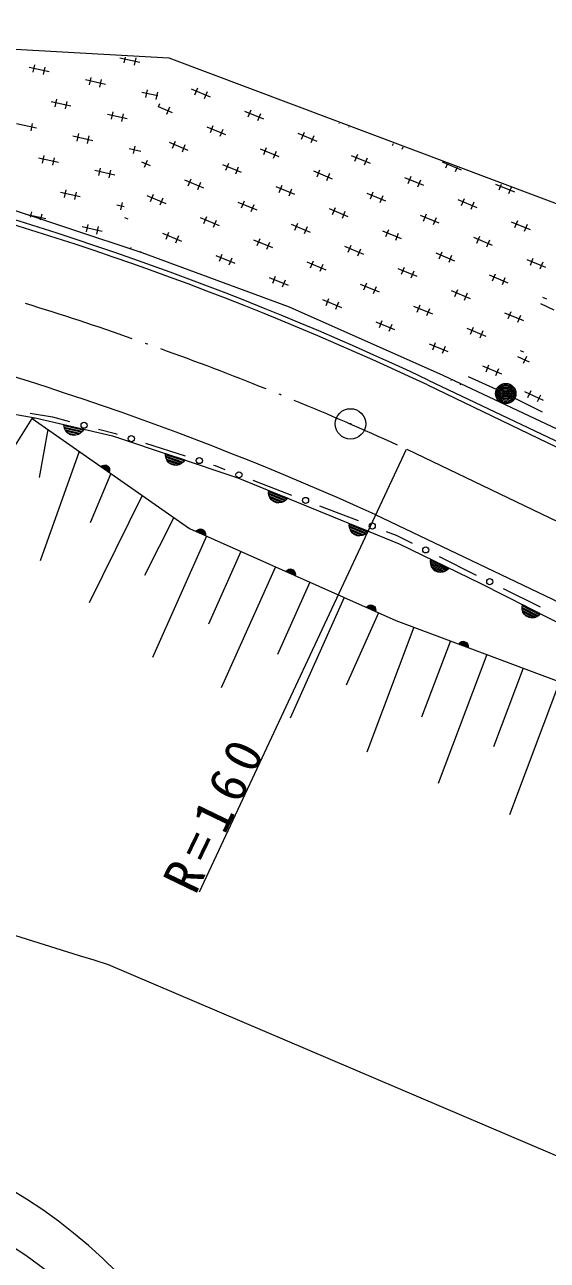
# Model space of a CAD drawing. Units: millimetres, scale not verified. Extents: x -10028 to 629972, y -208161 to 151839.
# Drawn here: x 107743 to 133336, y 26139 to 86724 of the extents above; entities that cross this region are included whole.
import ezdxf

# ---------------------------------------------------------------- set-up
doc = ezdxf.new("R2010")
doc.units = ezdxf.units.MM
doc.header["$LTSCALE"] = 1000
doc.linetypes.add('LONG_DASHED_DOTTED', pattern=[15.25, 12, -1.5, 0.25, -1.5])
doc.layers.add('S-BGD', color=7, linetype='Continuous', lineweight=13)
doc.styles.add('ＭＳ ゴシック', font='')
doc.styles.get('ＭＳ ゴシック').set_extended_font_data('MS Gothic')

msp = doc.modelspace()

# ---------------------------------------------------------------- linework, layer by layer
at = {"layer": 'S-BGD'}
for p, q in [((85714, 86724), (114795, 85106)), ((113381, 84873), (112405, 85090)), ((112608, 84850), (112671, 85136)), ((113177, 85107), (113096, 84742)), ((114795, 85106), (135183, 77417)), ((108932, 84413), (107956, 84630)), ((108159, 84390), (108240, 84756)), ((108729, 84648), (108647, 84282)), ((111694, 83799), (110717, 84016)), ((110920, 83777), (111002, 84143)), ((111490, 84034), (111408, 83668)), ((116070, 83285), (116214, 83631)), ((109233, 82703), (109314, 83069)), ((114255, 83230), (113478, 83403)), ((113681, 83163), (113763, 83529)), ((114251, 83421), (114169, 83055)), ((116835, 83173), (115912, 83556)), ((116675, 83439), (116532, 83093)), ((110006, 82726), (109030, 82943)), ((109802, 82961), (109721, 82594)), ((111994, 82089), (112075, 82455)), ((114987, 82409), (114295, 82696)), ((114298, 82705), (114365, 82867)), ((114827, 82676), (114683, 82329)), ((119447, 82088), (118524, 82471)), ((118682, 82200), (118826, 82546)), ((108319, 81652), (107343, 81869)), ((108115, 81887), (108034, 81521)), ((112767, 82112), (111791, 82329)), ((112563, 82347), (112482, 81981)), ((119288, 82355), (119144, 82008)), ((123143, 81879), (123148, 81892)), ((111080, 81038), (110104, 81255)), ((110307, 81016), (110388, 81382)), ((110876, 81273), (110795, 80907)), ((117599, 81324), (116676, 81708)), ((116834, 81436), (116977, 81783)), ((117439, 81591), (117295, 81245)), ((122060, 81003), (121136, 81387)), ((121294, 81115), (121438, 81462)), ((121900, 81270), (121756, 80924)), ((123617, 81717), (123604, 81687)), ((113434, 80515), (112865, 80642)), ((113068, 80402), (113149, 80768)), ((115751, 80560), (114827, 80944)), ((114985, 80673), (115129, 81019)), ((115591, 80827), (115447, 80481)), ((120211, 80239), (119288, 80623)), ((119446, 80352), (119589, 80698)), ((125755, 80794), (125798, 80898)), ((126266, 80722), (126216, 80603)), ((109393, 79965), (108416, 80182)), ((108619, 79942), (108701, 80308)), ((109189, 80199), (109107, 79833)), ((113902, 79797), (113471, 79976)), ((113742, 80063), (113598, 79717)), ((120051, 80506), (119907, 80160)), ((124672, 79918), (123748, 80302)), ((123906, 80031), (124050, 80377)), ((124512, 80185), (124368, 79839)), ((129132, 79597), (128209, 79981)), ((112154, 79351), (111178, 79568)), ((111380, 79328), (111462, 79694)), ((111950, 79586), (111868, 79220)), ((118363, 79476), (117439, 79859)), ((117597, 79588), (117741, 79934)), ((118203, 79742), (118059, 79396)), ((122823, 79155), (121900, 79538)), ((122058, 79267), (122202, 79613)), ((122663, 79421), (122520, 79075)), ((128367, 79710), (128448, 79904)), ((128916, 79728), (128829, 79518)), ((116514, 78712), (115591, 79096)), ((115749, 78824), (115893, 79171)), ((116354, 78979), (116211, 78632)), ((120975, 78391), (120051, 78775)), ((120209, 78503), (120353, 78850)), ((127284, 78834), (126360, 79217)), ((126518, 78946), (126662, 79292)), ((127124, 79101), (126980, 78754)), ((131745, 78513), (130821, 78896)), ((130979, 78625), (131097, 78910)), ((113490, 75536), (105201, 78290)), ((110466, 78277), (109490, 78494)), ((109693, 78255), (109774, 78621)), ((110262, 78512), (110181, 78146)), ((114666, 77948), (113742, 78332)), ((113900, 78060), (114044, 78407)), ((114506, 78215), (114362, 77869)), ((120815, 78658), (120671, 78311)), ((125436, 78070), (124512, 78454)), ((124670, 78182), (124814, 78529)), ((125276, 78337), (125132, 77990)), ((129131, 77861), (129274, 78208)), ((131566, 78734), (131441, 78433)), ((112613, 77800), (112251, 77881)), ((112454, 77641), (112535, 78007)), ((119126, 77627), (118203, 78011)), ((118361, 77739), (118505, 78086)), ((118967, 77894), (118823, 77548)), ((123587, 77306), (122664, 77690)), ((122822, 77418), (122965, 77765)), ((123427, 77573), (123283, 77227)), ((129896, 77749), (128973, 78133)), ((129736, 78016), (129592, 77669)), ((108779, 77204), (107803, 77420)), ((108029, 77285), (108087, 77547)), ((108575, 77438), (108507, 77133)), ((112817, 77185), (112646, 77256)), ((117278, 76864), (116355, 77247)), ((116513, 76976), (116656, 77322)), ((117118, 77130), (116974, 76784)), ((120973, 76655), (121117, 77001)), ((128048, 76985), (127124, 77369)), ((127282, 77097), (127426, 77444)), ((127888, 77252), (127744, 76906)), ((132508, 76664), (131585, 77048)), ((131743, 76777), (131887, 77123)), ((111540, 76590), (110564, 76807)), ((110767, 76567), (110848, 76933)), ((111336, 76825), (111255, 76459)), ((115430, 76100), (114506, 76483)), ((114664, 76212), (114808, 76558)), ((115270, 76367), (115126, 76020)), ((121739, 76543), (120815, 76926)), ((121579, 76809), (121435, 76463)), ((126199, 76222), (125276, 76605)), ((125434, 76334), (125578, 76680)), ((126039, 76488), (125896, 76142)), ((129894, 76013), (130038, 76359)), ((132348, 76931), (132205, 76585)), ((112932, 75728), (112959, 75795)), ((119890, 75779), (118967, 76162)), ((119125, 75891), (119269, 76237)), ((119730, 76046), (119586, 75699)), ((124351, 75458), (123427, 75841)), ((123585, 75570), (123729, 75916)), ((130660, 75901), (129736, 76284)), ((130500, 76167), (130356, 75821)), ((113421, 75603), (113403, 75559)), ((120716, 72867), (113490, 75536)), ((118042, 75015), (117118, 75399)), ((117276, 75127), (117420, 75474)), ((117882, 75282), (117738, 74936)), ((121737, 74806), (121881, 75153)), ((124191, 75725), (124047, 75378)), ((128811, 75137), (127888, 75520)), ((128046, 75249), (128190, 75595)), ((128651, 75404), (128508, 75057)), ((133272, 74816), (132348, 75199)), ((132507, 74928), (132650, 75274)), ((122502, 74694), (121579, 75078)), ((122342, 74961), (122199, 74615)), ((126963, 74373), (126039, 74757)), ((126197, 74485), (126341, 74832)), ((126803, 74640), (126659, 74294)), ((133112, 75083), (132968, 74736)), ((120654, 73930), (119730, 74314)), ((119888, 74043), (120032, 74389)), ((120494, 74197), (120350, 73851)), ((125115, 73609), (124191, 73993)), ((124349, 73722), (124493, 74068)), ((131424, 74052), (130500, 74436)), ((130658, 74164), (130802, 74511)), ((131264, 74319), (131120, 73973)), ((124955, 73876), (124811, 73530)), ((129575, 73288), (128652, 73672)), ((128810, 73401), (128953, 73747)), ((129415, 73555), (129271, 73209)), ((133308, 73269), (133112, 73351)), ((128243, 69528), (120716, 72867)), ((123266, 72846), (122343, 73229)), ((122501, 72958), (122644, 73304)), ((123106, 73112), (122962, 72766)), ((127727, 72525), (126803, 72908)), ((126961, 72637), (127105, 72983)), ((127567, 72791), (127423, 72445)), ((133670, 72735), (133023, 73038)), ((125878, 71761), (124955, 72145)), ((125113, 71873), (125257, 72219)), ((132187, 72204), (131264, 72587)), ((131422, 72316), (131566, 72662)), ((132027, 72470), (131884, 72124)), ((125718, 72028), (125575, 71681)), ((130339, 71440), (129415, 71824)), ((129573, 71552), (129717, 71899)), ((130179, 71707), (130035, 71360)), ((128490, 70676), (127567, 71060)), ((127725, 70788), (127869, 71135)), ((128330, 70943), (128187, 70597)), ((89416, 70777), (108253, 67455)), ((132467, 70175), (131894, 70444)), ((132189, 70672), (132027, 70739)), ((132320, 70448), (132160, 70109)), ((131103, 69592), (130179, 69975)), ((130337, 69704), (130481, 70050)), ((130943, 69858), (130799, 69512)), ((127505, 69296), (161597, 53054)), ((135741, 65984), (128243, 69528)), ((128623, 69264), (128632, 69286)), ((129094, 69095), (129076, 69052)), ((130844, 68841), (129473, 69450)), ((127465, 69058), (162570, 52161)), ((133146, 68293), (132241, 68718)), ((132386, 68440), (132546, 68780)), ((132998, 68567), (132839, 68228)), ((131748, 68414), (133090, 67743)), ((107287, 66110), (108104, 67408)), ((108012, 67681), (109101, 67489)), ((108104, 67408), (108253, 67455)), ((108104, 67408), (115810, 62023)), ((108253, 67455), (112044, 66572)), ((109101, 67489), (109938, 67270)), ((108874, 66870), (108450, 64529)), ((109672, 67007), (109662, 67127)), ((109662, 67127), (110636, 66900)), ((110597, 66845), (109672, 67061)), ((109708, 66898), (109672, 67007)), ((109682, 66994), (110559, 66790)), ((110508, 66738), (109707, 66924)), ((109778, 66769), (109708, 66898)), ((109737, 66853), (110445, 66688)), ((109872, 66686), (109778, 66769)), ((110372, 66641), (109783, 66778)), ((109978, 66622), (109872, 66686)), ((109883, 66691), (110246, 66606)), ((110493, 66716), (110373, 66631)), ((110571, 66797), (110493, 66716)), ((110636, 66900), (110571, 66797)), ((111359, 66896), (112196, 66676)), ((112196, 66676), (112264, 66654)), ((110129, 66587), (109978, 66622)), ((110252, 66597), (110129, 66587)), ((110373, 66631), (110252, 66597)), ((112044, 66572), (118183, 64512)), ((113663, 66201), (115594, 65577)), ((110415, 65793), (108506, 60431)), ((114638, 65580), (114640, 65701)), ((114664, 65469), (114638, 65580)), ((114640, 65701), (115588, 65383)), ((115544, 65332), (114643, 65634)), ((114647, 65567), (115500, 65280)), ((114722, 65333), (114664, 65469)), ((115445, 65233), (114665, 65495)), ((126422, 65888), (116284, 44186)), ((111471, 65055), (111521, 65090)), ((111881, 64768), (111471, 65055)), ((111500, 65073), (111889, 64801)), ((111521, 65090), (111572, 65114)), ((111897, 64834), (111528, 65092)), ((111561, 65107), (111898, 64871)), ((111572, 65114), (111644, 65131)), ((111898, 64910), (111599, 65118)), ((111642, 65126), (111890, 64953)), ((111644, 65131), (111706, 65124)), ((111706, 65124), (111765, 65106)), ((111860, 65012), (111707, 65119)), ((111765, 65106), (111828, 65062)), ((111828, 65062), (111866, 65013)), ((111866, 65013), (111894, 64956)), ((111894, 64956), (111902, 64883)), ((111902, 64883), (111899, 64826)), ((114688, 65421), (115378, 65190)), ((114807, 65242), (114722, 65333)), ((115301, 65150), (114727, 65342)), ((114906, 65169), (114807, 65242)), ((114819, 65246), (115172, 65127)), ((115053, 65119), (114906, 65169)), ((115177, 65117), (115053, 65119)), ((115300, 65139), (115177, 65117)), ((115427, 65213), (115300, 65139)), ((115513, 65287), (115427, 65213)), ((115588, 65383), (115513, 65287)), ((116993, 65125), (117062, 65103)), ((117062, 65103), (117545, 64917)), ((111957, 64716), (110942, 62293)), ((111899, 64826), (111881, 64768)), ((118183, 64512), (126088, 61274)), ((118917, 64390), (120812, 63662)), ((113498, 63639), (110894, 58378)), ((119688, 63771), (119697, 63892)), ((119706, 63658), (119688, 63771)), ((119695, 63757), (120528, 63416)), ((120575, 63465), (119696, 63825)), ((119697, 63892), (120622, 63513)), ((119755, 63520), (119706, 63658)), ((120470, 63373), (119709, 63684)), ((119727, 63610), (120400, 63334)), ((119834, 63423), (119755, 63520)), ((120321, 63299), (119761, 63528)), ((119928, 63343), (119834, 63423)), ((119846, 63426), (120191, 63284)), ((120072, 63285), (119928, 63343)), ((120195, 63275), (120072, 63285)), ((120319, 63289), (120195, 63275)), ((120451, 63353), (120319, 63289)), ((120541, 63422), (120451, 63353)), ((120622, 63513), (120541, 63422)), ((122184, 63134), (124079, 62406)), ((115039, 62562), (113616, 59715)), ((124908, 62708), (160346, 45777)), ((115810, 62023), (125913, 57518)), ((116138, 61877), (116180, 61921)), ((116595, 61673), (116138, 61877)), ((116163, 61900), (116596, 61707)), ((116180, 61921), (116226, 61954)), ((116598, 61740), (116187, 61924)), ((116217, 61945), (116592, 61777)), ((116226, 61954), (116293, 61984)), ((116584, 61815), (116252, 61963)), ((116292, 61979), (116568, 61856)), ((116293, 61984), (116356, 61989)), ((116356, 61989), (116417, 61983)), ((116528, 61909), (116357, 61984)), ((116417, 61983), (116488, 61951)), ((116488, 61951), (116534, 61910)), ((116534, 61910), (116572, 61860)), ((116572, 61860), (116594, 61790)), ((123640, 62153), (123649, 62273)), ((123659, 62040), (123640, 62153)), ((123648, 62139), (124481, 61797)), ((123649, 62273), (124574, 61894)), ((124528, 61846), (123649, 62206)), ((123707, 61901), (123659, 62040)), ((124422, 61754), (123661, 62066)), ((123679, 61991), (124352, 61715)), ((123786, 61804), (123707, 61901)), ((124273, 61680), (123713, 61909)), ((123881, 61724), (123786, 61804)), ((123798, 61807), (124143, 61666)), ((124494, 61803), (124404, 61735)), ((124574, 61894), (124494, 61803)), ((125451, 61879), (125934, 61693)), ((116652, 61648), (113996, 55694)), ((116594, 61790), (116601, 61733)), ((116601, 61733), (116595, 61673)), ((124024, 61666), (123881, 61724)), ((124147, 61656), (124024, 61666)), ((124272, 61670), (124147, 61656)), ((124404, 61735), (124272, 61670)), ((125934, 61693), (126726, 61299)), ((126088, 61274), (130087, 59319)), ((118335, 60897), (116744, 57328)), ((128042, 60645), (129860, 59741)), ((120019, 60146), (117370, 54205)), ((120576, 59961), (120622, 59994)), ((120613, 59984), (120988, 59817)), ((120622, 59994), (120689, 60024)), ((120980, 59855), (120648, 60003)), ((120688, 60019), (120965, 59896)), ((120689, 60024), (120752, 60029)), ((120752, 60029), (120813, 60022)), ((120924, 59948), (120754, 60024)), ((120813, 60022), (120884, 59991)), ((120884, 59991), (120930, 59950)), ((127622, 60396), (127639, 60516)), ((127633, 60282), (127622, 60396)), ((127629, 60382), (128437, 59987)), ((127672, 60141), (127633, 60282)), ((128487, 60032), (127634, 60449)), ((128376, 59947), (127637, 60308)), ((127639, 60516), (128537, 60077)), ((127650, 60232), (128304, 59913)), ((127745, 60039), (127672, 60141)), ((128222, 59883), (127679, 60149)), ((127834, 59953), (127745, 60039)), ((127757, 60041), (128091, 59877)), ((128450, 59991), (128356, 59929)), ((128537, 60077), (128450, 59991)), ((121703, 59395), (120115, 55835)), ((120534, 59917), (120576, 59961)), ((120991, 59713), (120534, 59917)), ((120559, 59940), (120992, 59747)), ((120994, 59780), (120583, 59963)), ((120930, 59950), (120968, 59900)), ((120968, 59900), (120990, 59830)), ((120990, 59830), (120997, 59773)), ((120997, 59773), (120991, 59713)), ((127973, 59885), (127834, 59953)), ((128095, 59867), (127973, 59885)), ((128220, 59873), (128095, 59867)), ((128356, 59929), (128220, 59873)), ((130087, 59319), (139994, 54294)), ((131176, 59086), (132994, 58182)), ((123387, 58645), (120744, 52717)), ((124475, 58160), (124516, 58204)), ((124499, 58183), (124933, 57990)), ((124516, 58204), (124562, 58237)), ((124934, 58023), (124523, 58206)), ((124553, 58227), (124928, 58060)), ((124562, 58237), (124629, 58267)), ((124921, 58098), (124588, 58246)), ((124629, 58267), (124692, 58272)), ((124629, 58262), (124905, 58139)), ((124692, 58272), (124753, 58265)), ((124864, 58191), (124694, 58267)), ((124753, 58265), (124824, 58234)), ((124824, 58234), (124870, 58193)), ((124870, 58193), (124908, 58143)), ((132100, 58169), (132118, 58289)), ((132109, 58055), (132100, 58169)), ((132959, 57792), (132112, 58222)), ((132118, 58289), (133010, 57836)), ((125071, 57894), (123486, 54341)), ((124931, 57956), (124475, 58160)), ((124908, 58143), (124930, 58073)), ((124930, 58073), (124938, 58016)), ((124938, 58016), (124931, 57956)), ((132106, 58155), (132909, 57747)), ((132146, 57913), (132109, 58055)), ((132847, 57709), (132114, 58081)), ((132125, 58005), (132774, 57676)), ((132217, 57810), (132146, 57913)), ((132692, 57647), (132153, 57921)), ((132305, 57723), (132217, 57810)), ((132229, 57812), (132562, 57643)), ((132443, 57653), (132305, 57723)), ((132565, 57633), (132443, 57653)), ((132690, 57637), (132565, 57633)), ((132827, 57691), (132690, 57637)), ((132922, 57752), (132827, 57691)), ((133010, 57836), (132922, 57752)), ((126805, 57183), (124501, 51059)), ((125913, 57518), (136617, 53492)), ((128589, 56512), (127184, 52778)), ((128998, 56358), (129037, 56405)), ((129466, 56182), (128998, 56358)), ((129020, 56383), (129465, 56216)), ((129037, 56405), (129081, 56440)), ((129464, 56249), (129043, 56408)), ((129072, 56430), (129456, 56286)), ((129081, 56440), (129146, 56475)), ((129446, 56323), (129106, 56451)), ((129145, 56470), (129428, 56363)), ((129146, 56475), (129208, 56483)), ((129208, 56483), (129269, 56480)), ((129384, 56413), (129210, 56479)), ((129269, 56480), (129342, 56453)), ((129342, 56453), (129390, 56415)), ((129390, 56415), (129431, 56367)), ((129431, 56367), (129457, 56299)), ((130373, 55841), (127995, 49518)), ((129457, 56299), (129468, 56242)), ((129468, 56242), (129466, 56182)), ((132157, 55170), (130708, 51316)), ((133941, 54499), (131488, 47977)), ((106339, 42367), (110416, 41090)), ((110416, 41090), (111121, 40866)), ((111121, 40866), (111826, 40642)), ((111826, 40642), (183070, 10244))]:
    msp.add_line(p, q, dxfattribs=at)
at = {"layer": 'S-BGD', "linetype": 'LONG_DASHED_DOTTED'}
msp.add_line((126450, 65905), (161769, 48943), dxfattribs=at)
at = {"layer": 'S-BGD'}
for centre, radius in [((131301, 68637), 498), ((131301, 68637), 440), ((131301, 68637), 382), ((131301, 68637), 322), ((131301, 68637), 265), ((131301, 68637), 195), ((131301, 68637), 135), ((131301, 68637), 77.5), ((131301, 68637), 15), ((123696, 67150), 746), ((110649, 67083), 149), ((123696, 67150), 22.5), ((112964, 66428), 149), ((116294, 65351), 149), ((118231, 64653), 149), ((121498, 63398), 149), ((124765, 62142), 149), ((127384, 60972), 149), ((130518, 59414), 149)]:
    msp.add_circle(centre, radius, dxfattribs=at)
for centre, radius, start, end in [((62754, -67560), 151401, 64.67974, 88.3509), ((62714, -67798), 151401, 64.67974, 88.3509), ((61112, -77830), 154340, 65.58465, 88.3317), ((61278, -76294), 156422, 70.68721, 72.7048), ((61278, -76294), 156422, 70.39298, 70.43501), ((61278, -76294), 156422, 68.12319, 70.14078), ((61278, -76294), 156422, 67.82896, 67.87099), ((61278, -76294), 156422, 65.55917, 67.57676), ((94164, 7796), 25343, 20.42175, 159.57825), ((94164, 6744), 23895, 24.46301, 155.53699)]:
    msp.add_arc(centre, radius, start, end, dxfattribs=at)

# ---------------------------------------------------------------- texts
at = {"layer": 'S-BGD', "insert": (116127, 43989), "char_height": 1833, "attachment_point": 7, "rotation": 64.2, "style": 'ＭＳ ゴシック'}
msp.add_mtext('\\T1.32;R=160', dxfattribs=at)

doc.saveas('drawing.dxf')
